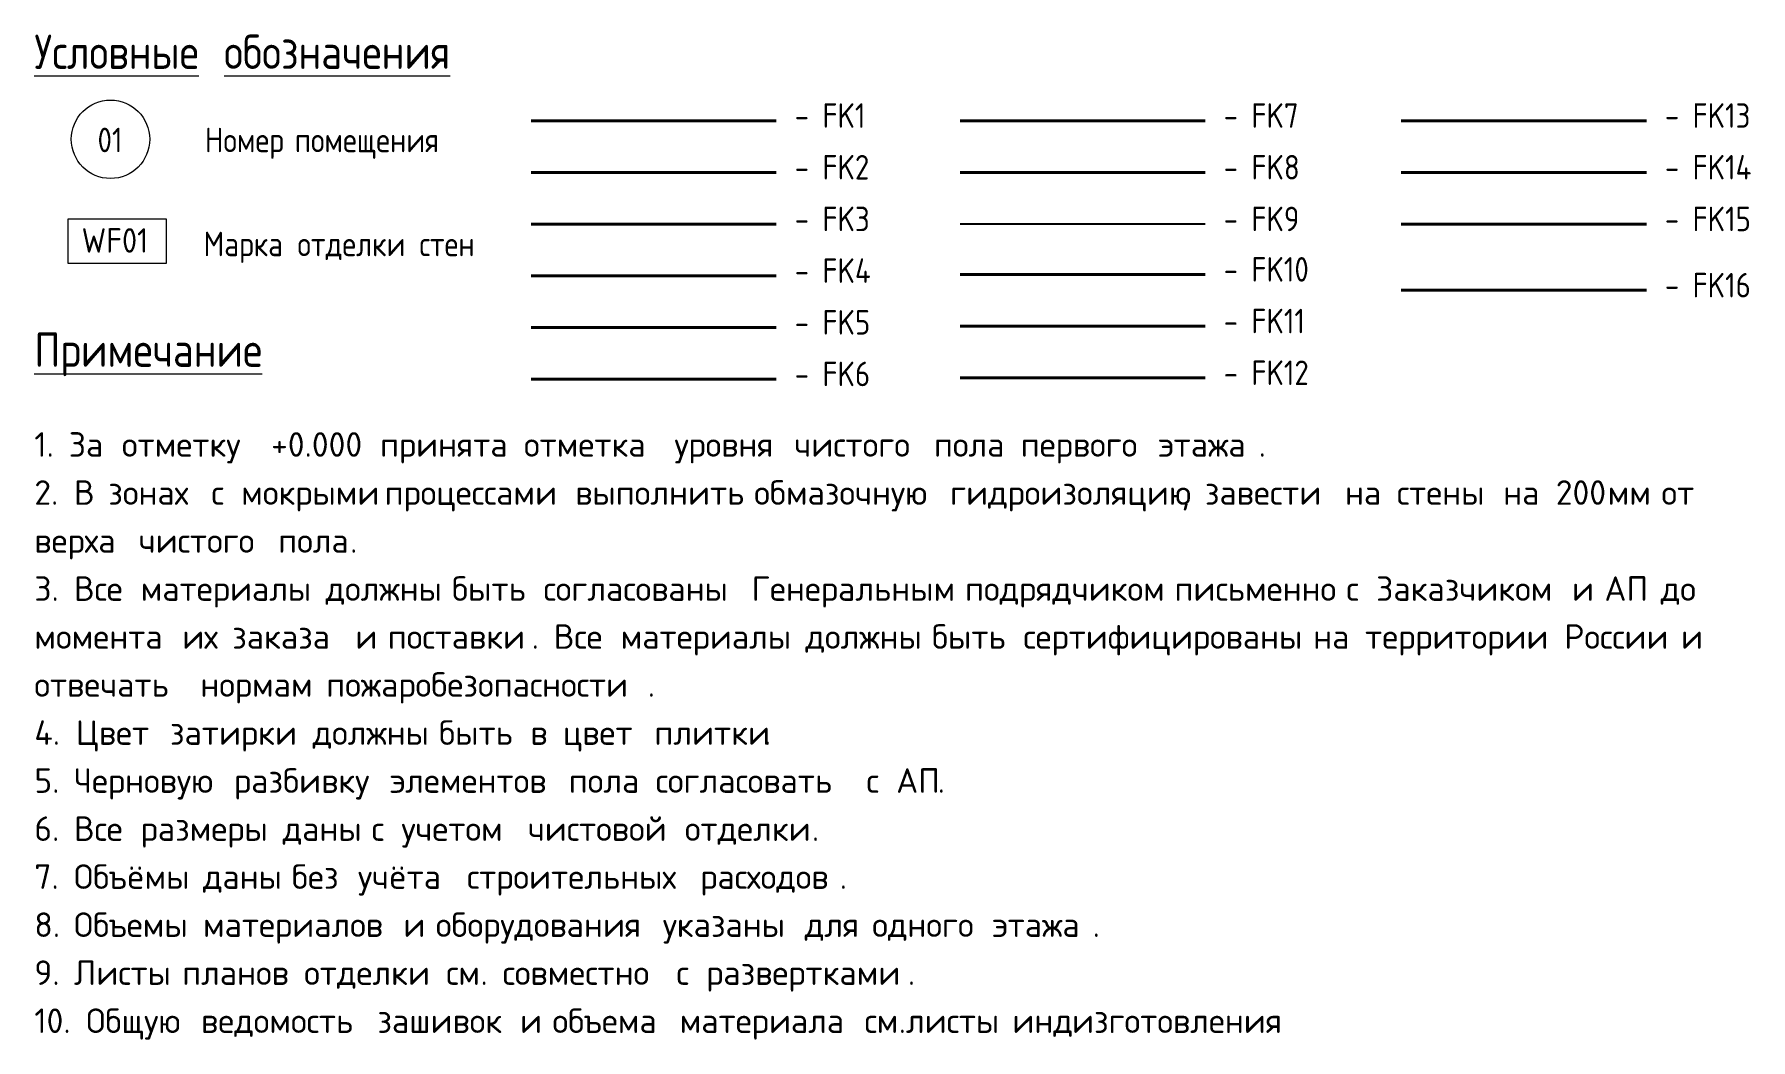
# Model space of a CAD drawing. Header units: millimetres. Extents: x 35157 to 232994, y -8553 to 29000.
# Drawn here: x 86253.9 to 86429, y 3562.1 to 3664.6 of the extents above; entities that cross this region are included whole.
import ezdxf

# ---------------------------------------------------------------- set-up
doc = ezdxf.new("R2010")
doc.units = ezdxf.units.MM
for name, color, linetype, lineweight in [('A-DETL', 7, 'Continuous', 9), ('A-DETL-17', 7, 'Continuous', 20), ('A-DETL-4', 7, 'Continuous', 40), ('G-ANNO-TEXT', 7, 'Continuous', 9)]:
    doc.layers.add(name, color=color, linetype=linetype, lineweight=lineweight)
for name, color, linetype, lineweight, true_color in [('A-DETL-10', 7, 'Continuous', 40, 0xff8f59), ('A-DETL-11', 7, 'Continuous', 40, 0x408080), ('A-DETL-12', 7, 'Continuous', 40, 0xc2dce7), ('A-DETL-13', 7, 'Continuous', 40, 0xe8ca86), ('A-DETL-14', 5, 'Continuous', 40, 0x0000ff), ('A-DETL-15', 7, 'Continuous', 40, 0xffd2ff), ('A-DETL-16', 7, 'Continuous', 40, 0xc89191), ('A-DETL-3', 7, 'Continuous', 40, 0x50fe6a), ('A-DETL-5', 7, 'Continuous', 40, 0x85be7e), ('A-DETL-6', 7, 'Continuous', 40, 0xede76b), ('A-DETL-7', 7, 'Continuous', 40, 0xd6bca3), ('A-DETL-8', 7, 'Continuous', 40, 0x7171ff), ('A-DETL-9', 7, 'Continuous', 40, 0xbdf0ee)]:
    doc.layers.add(name, color=color, linetype=linetype, lineweight=lineweight, true_color=true_color)
doc.styles.add('GOST Common_2', font='GOST_Common.ttf', dxfattribs={"width": 0.9, "height": 3.5})
doc.styles.add('GOST Common_3', font='GOST_Common.ttf', dxfattribs={"width": 0.9, "height": 2.5})
doc.styles.add('ISOCPEUR_2', font='isocpeur.ttf', dxfattribs={"width": 0.9, "height": 2.5})
doc.styles.add('ISOCPEUR_3', font='isocpeur.ttf', dxfattribs={"height": 2.5})

msp = doc.modelspace()

# ---------------------------------------------------------------- linework, layer by layer
at = {"layer": 'A-DETL'}
for p, q in [((86257.4, 3645.77), (86267.4, 3645.77)), ((86257.4, 3641.21), (86257.4, 3645.77)), ((86267.4, 3645.77), (86267.4, 3641.21)), ((86267.4, 3641.21), (86257.4, 3641.21))]:
    msp.add_line(p, q, dxfattribs=at)
msp.add_circle((86261.71, 3653.88), 4, dxfattribs=at)
at = {"layer": 'A-DETL-10'}
msp.add_line((86348.36, 3655.77), (86373.36, 3655.77), dxfattribs=at)
at = {"layer": 'A-DETL-11'}
msp.add_line((86348.36, 3650.5), (86373.36, 3650.5), dxfattribs=at)
at = {"layer": 'A-DETL-12'}
msp.add_line((86348.36, 3629.56), (86373.36, 3629.56), dxfattribs=at)
at = {"layer": 'A-DETL-13'}
msp.add_line((86348.36, 3634.83), (86373.36, 3634.83), dxfattribs=at)
at = {"layer": 'A-DETL-14'}
msp.add_line((86393.36, 3655.77), (86418.36, 3655.77), dxfattribs=at)
at = {"layer": 'A-DETL-15'}
msp.add_line((86393.36, 3650.5), (86418.36, 3650.5), dxfattribs=at)
at = {"layer": 'A-DETL-16'}
msp.add_line((86393.36, 3645.24), (86418.36, 3645.24), dxfattribs=at)
at = {"layer": 'A-DETL-17'}
for p, q in [((86348.36, 3645.31), (86373.36, 3645.31)), ((86348.36, 3645.24), (86373.36, 3645.24))]:
    msp.add_line(p, q, dxfattribs=at)
at = {"layer": 'A-DETL-3'}
msp.add_line((86304.61, 3639.97), (86329.61, 3639.97), dxfattribs=at)
at = {"layer": 'A-DETL-4'}
for p, q in [((86304.61, 3655.77), (86329.61, 3655.77)), ((86393.36, 3638.49), (86418.36, 3638.49))]:
    msp.add_line(p, q, dxfattribs=at)
at = {"layer": 'A-DETL-5'}
msp.add_line((86304.61, 3650.5), (86329.61, 3650.5), dxfattribs=at)
at = {"layer": 'A-DETL-6'}
msp.add_line((86304.61, 3645.24), (86329.61, 3645.24), dxfattribs=at)
at = {"layer": 'A-DETL-7'}
msp.add_line((86304.61, 3629.43), (86329.61, 3629.43), dxfattribs=at)
at = {"layer": 'A-DETL-8'}
msp.add_line((86304.61, 3634.7), (86329.61, 3634.7), dxfattribs=at)
at = {"layer": 'A-DETL-9'}
msp.add_line((86348.36, 3640.09), (86373.36, 3640.09), dxfattribs=at)

# ---------------------------------------------------------------- texts
at = {"layer": 'G-ANNO-TEXT', "attachment_point": 1}
for s, insert, char_height, width, style in [('\\LУсловные', (86253.94, 3664.55), 3.5, 22.1506, 'GOST Common_2'), ('\\L\\fGOST Common|b0|i0|c204|p34|;\\W.9;\\L ', (86272.22, 3664.55), 3.5, 1.2987, 'GOST Common_2'), ('\\Lобозначения', (86273.29, 3664.55), 3.5, 30.1595, 'GOST Common_2'), ('- FK1', (86331.5, 3657.55), 2.5, 8.3696, 'GOST Common_3'), ('- FK7', (86375.25, 3657.55), 2.5, 8.9468, 'GOST Common_3'), ('- FK13', (86420.25, 3657.55), 2.5, 10.3177, 'GOST Common_3'), ('01', (86260.39, 3655.06), 2.5, 3.319, 'GOST Common_3'), ('Номер', (86271.33, 3655.06), 2.5, 10.1734, 'GOST Common_3'), ('\\fGOST Common|b0|i0|c204|p34|;\\W.9; ', (86279.73, 3655.06), 2.5, 0.938, 'GOST Common_3'), ('помещения', (86280.5, 3655.06), 2.5, 18.543, 'GOST Common_3'), ('- FK2', (86331.5, 3652.28), 2.5, 8.9468, 'GOST Common_3'), ('- FK8', (86375.25, 3652.28), 2.5, 8.9468, 'GOST Common_3'), ('- FK14', (86420.25, 3652.28), 2.5, 10.5342, 'GOST Common_3'), ('- FK3', (86331.5, 3647.01), 2.5, 8.9468, 'GOST Common_3'), ('- FK9', (86375.25, 3647.01), 2.5, 8.9468, 'GOST Common_3'), ('- FK15', (86420.25, 3647.01), 2.5, 10.3177, 'GOST Common_3'), ('WF01', (86258.76, 3644.82), 2.5, 8.2975, 'ISOCPEUR_2'), ('Марка', (86271.2, 3644.46), 2.5, 10.6785, 'GOST Common_3'), ('\\fGOST Common|b0|i0|c204|p34|;\\W.9; ', (86280.01, 3644.46), 2.5, 0.938, 'GOST Common_3'), ('отделки', (86280.78, 3644.46), 2.5, 14.1418, 'GOST Common_3'), ('\\fGOST Common|b0|i0|c204|p34|;\\W.9; ', (86292.45, 3644.46), 2.5, 0.938, 'GOST Common_3'), ('стен', (86293.22, 3644.46), 2.5, 8.0089, 'GOST Common_3'), ('- FK4', (86331.5, 3641.74), 2.5, 9.1633, 'GOST Common_3'), ('- FK10', (86375.25, 3641.87), 2.5, 10.3177, 'GOST Common_3'), ('- FK16', (86420.25, 3640.26), 2.5, 10.3177, 'GOST Common_3'), ('- FK5', (86331.5, 3636.47), 2.5, 8.9468, 'GOST Common_3'), ('- FK11', (86375.25, 3636.6), 2.5, 9.7405, 'GOST Common_3'), ('\\LПримечание', (86253.94, 3634.18), 3.5, 28.5, 'GOST Common_2'), ('- FK6', (86331.5, 3631.21), 2.5, 8.9468, 'GOST Common_3'), ('- FK12', (86375.25, 3631.33), 2.5, 10.3177, 'GOST Common_3'), ('1. ', (86253.94, 3624.02), 2.5, 4.2489, 'ISOCPEUR_3'), ('За', (86257.45, 3624.02), 2.5, 4.73, 'ISOCPEUR_3'), ('\\fISOCPEUR|b0|i0|c204|p34|; ', (86261.35, 3624.02), 2.5, 1.8439, 'ISOCPEUR_3'), (' +0.000 ', (86276.5, 3624.02), 2.5, 15.3924, 'ISOCPEUR_3'), ('\\fISOCPEUR|b0|i0|c204|p34|; ', (86302.36, 3624.02), 2.5, 1.8439, 'ISOCPEUR_3'), ('\\fISOCPEUR|b0|i0|c204|p34|; ', (86317.71, 3624.02), 2.5, 1.8439, 'ISOCPEUR_3'), ('\\fISOCPEUR|b0|i0|c204|p34|; ', (86329.94, 3624.02), 2.5, 1.8439, 'ISOCPEUR_3'), ('\\fISOCPEUR|b0|i0|c204|p34|; ', (86344.16, 3624.02), 2.5, 1.8439, 'ISOCPEUR_3'), ('\\fISOCPEUR|b0|i0|c204|p34|; ', (86353.03, 3624.02), 2.5, 1.8439, 'ISOCPEUR_3'), ('\\fISOCPEUR|b0|i0|c204|p34|; ', (86367.05, 3624.02), 2.5, 1.8439, 'ISOCPEUR_3'), ('отметку', (86262.87, 3624.02), 2.5, 16.5148, 'ISOCPEUR_3'), ('принята', (86289.2, 3624.02), 2.5, 15.9536, 'ISOCPEUR_3'), ('отметка', (86303.88, 3624.02), 2.5, 16.7553, 'ISOCPEUR_3'), ('уровня', (86319.23, 3624.02), 2.5, 12.9873, 'ISOCPEUR_3'), ('чистого', (86331.46, 3624.02), 2.5, 15.3924, 'ISOCPEUR_3'), ('пола', (86345.69, 3624.02), 2.5, 8.8987, 'ISOCPEUR_3'), ('первого', (86354.55, 3624.02), 2.5, 15.1519, 'ISOCPEUR_3'), ('этажа', (86368.57, 3624.02), 2.5, 12.4262, 'ISOCPEUR_3'), ('\\fISOCPEUR|b0|i0|c204|p34|;.', (86378.82, 3624.02), 2.5, 0.8819, 'ISOCPEUR_3'), ('2. ', (86253.94, 3619.12), 2.5, 4.8903, 'ISOCPEUR_3'), ('\\fISOCPEUR|b0|i0|c204|p34|;В', (86257.98, 3619.12), 2.5, 2.4051, 'ISOCPEUR_3'), ('\\fISOCPEUR|b0|i0|c204|p34|; ', (86259.96, 3619.12), 2.5, 1.8439, 'ISOCPEUR_3'), ('зонах', (86261.48, 3619.12), 2.5, 10.903, 'ISOCPEUR_3'), ('\\fISOCPEUR|b0|i0|c204|p34|; ', (86270.48, 3619.12), 2.5, 1.8439, 'ISOCPEUR_3'), ('\\fISOCPEUR|b0|i0|c204|p34|; ', (86273.52, 3619.12), 2.5, 1.8439, 'ISOCPEUR_3'), ('\\fISOCPEUR|b0|i0|c204|p34|; ', (86288.14, 3619.12), 2.5, 1.8439, 'ISOCPEUR_3'), ('\\fISOCPEUR|b0|i0|c204|p34|; ', (86307.59, 3619.12), 2.5, 1.8439, 'ISOCPEUR_3'), ('\\fISOCPEUR|b0|i0|c204|p34|; ', (86325.84, 3619.12), 2.5, 1.8439, 'ISOCPEUR_3'), ('обмазочную', (86327.36, 3619.12), 2.5, 22.3671, 'ISOCPEUR_3'), ('\\fISOCPEUR|b0|i0|c204|p34|; ', (86345.82, 3619.12), 2.5, 1.8439, 'ISOCPEUR_3'), ('гидроизоляцию', (86347.34, 3619.12), 2.5, 28.6202, 'ISOCPEUR_3'), ('завести', (86373.33, 3619.12), 2.5, 15.4726, 'ISOCPEUR_3'), ('\\fISOCPEUR|b0|i0|c204|p34|; ', (86386.1, 3619.12), 2.5, 1.8439, 'ISOCPEUR_3'), ('\\fISOCPEUR|b0|i0|c204|p34|; ', (86391.39, 3619.12), 2.5, 1.8439, 'ISOCPEUR_3'), ('\\fISOCPEUR|b0|i0|c204|p34|; ', (86402.24, 3619.12), 2.5, 1.8439, 'ISOCPEUR_3'), (' 200', (86407.53, 3619.12), 2.5, 8.3375, 'ISOCPEUR_3'), ('\\fISOCPEUR|b0|i0|c204|p34|; ', (86418.38, 3619.12), 2.5, 1.8439, 'ISOCPEUR_3'), ('\\fISOCPEUR|b0|i0|c204|p34|; ', (86423.94, 3619.12), 2.5, 1.8439, 'ISOCPEUR_3'), ('\\fISOCPEUR|b0|i0|c204|p34|;с', (86272, 3619.12), 2.5, 1.8439, 'ISOCPEUR_3'), ('мокрыми', (86275.04, 3619.12), 2.5, 15.8734, 'ISOCPEUR_3'), ('процессами', (86289.66, 3619.12), 2.5, 21.7257, 'ISOCPEUR_3'), ('выполнить', (86309.11, 3619.12), 2.5, 20.2827, 'ISOCPEUR_3'), (', ', (86370.95, 3619.12), 2.5, 2.8861, 'ISOCPEUR_3'), ('на', (86387.62, 3619.12), 2.5, 4.5696, 'ISOCPEUR_3'), ('стены', (86392.91, 3619.12), 2.5, 11.3038, 'ISOCPEUR_3'), ('на', (86403.76, 3619.12), 2.5, 4.5696, 'ISOCPEUR_3'), ('мм', (86414.41, 3619.12), 2.5, 4.8101, 'ISOCPEUR_3'), ('от', (86419.9, 3619.12), 2.5, 4.8903, 'ISOCPEUR_3'), ('верха', (86253.94, 3614.23), 2.5, 11.0633, 'ISOCPEUR_3'), ('\\fISOCPEUR|b0|i0|c204|p34|; ', (86263.07, 3614.23), 2.5, 1.8439, 'ISOCPEUR_3'), ('чистого', (86264.59, 3614.23), 2.5, 15.3924, 'ISOCPEUR_3'), ('\\fISOCPEUR|b0|i0|c204|p34|; ', (86277.29, 3614.23), 2.5, 1.8439, 'ISOCPEUR_3'), ('пола', (86278.81, 3614.23), 2.5, 8.8987, 'ISOCPEUR_3'), ('\\fISOCPEUR|b0|i0|c204|p34|;.', (86286.15, 3614.23), 2.5, 0.8819, 'ISOCPEUR_3'), ('3. ', (86253.94, 3609.33), 2.5, 4.8903, 'ISOCPEUR_3'), ('Все', (86257.98, 3609.33), 2.5, 6.4135, 'ISOCPEUR_3'), ('\\fISOCPEUR|b0|i0|c204|p34|; ', (86263.27, 3609.33), 2.5, 1.8439, 'ISOCPEUR_3'), ('материалы', (86264.79, 3609.33), 2.5, 21.0042, 'ISOCPEUR_3'), ('\\fISOCPEUR|b0|i0|c204|p34|; ', (86282.12, 3609.33), 2.5, 1.8439, 'ISOCPEUR_3'), ('должны', (86283.64, 3609.33), 2.5, 13.789, 'ISOCPEUR_3'), ('\\fISOCPEUR|b0|i0|c204|p34|; ', (86295.02, 3609.33), 2.5, 1.8439, 'ISOCPEUR_3'), ('быть', (86296.54, 3609.33), 2.5, 9.4599, 'ISOCPEUR_3'), ('\\fISOCPEUR|b0|i0|c204|p34|; ', (86304.34, 3609.33), 2.5, 1.8439, 'ISOCPEUR_3'), ('согласованы', (86305.87, 3609.33), 2.5, 23.8903, 'ISOCPEUR_3'), ('\\fISOCPEUR|b0|i0|c204|p34|; ', (86325.58, 3609.33), 2.5, 1.8439, 'ISOCPEUR_3'), ('Генеральным', (86327.1, 3609.33), 2.5, 24.5316, 'ISOCPEUR_3'), ('\\fISOCPEUR|b0|i0|c204|p34|; ', (86347.34, 3609.33), 2.5, 1.8439, 'ISOCPEUR_3'), ('подрядчиком', (86348.86, 3609.33), 2.5, 24.0506, 'ISOCPEUR_3'), ('\\fISOCPEUR|b0|i0|c204|p34|; ', (86368.7, 3609.33), 2.5, 1.8439, 'ISOCPEUR_3'), ('письменно', (86370.23, 3609.33), 2.5, 19.4008, 'ISOCPEUR_3'), ('\\fISOCPEUR|b0|i0|c204|p34|; ', (86386.23, 3609.33), 2.5, 1.8439, 'ISOCPEUR_3'), ('\\fISOCPEUR|b0|i0|c204|p34|;с', (86387.75, 3609.33), 2.5, 1.8439, 'ISOCPEUR_3'), ('\\fISOCPEUR|b0|i0|c204|p34|; ', (86389.28, 3609.33), 2.5, 1.8439, 'ISOCPEUR_3'), ('Заказчиком', (86390.8, 3609.33), 2.5, 22.3671, 'ISOCPEUR_3'), ('\\fISOCPEUR|b0|i0|c204|p34|; ', (86409.25, 3609.33), 2.5, 1.8439, 'ISOCPEUR_3'), ('\\fISOCPEUR|b0|i0|c204|p34|;и', (86410.77, 3609.33), 2.5, 2.1646, 'ISOCPEUR_3'), ('\\fISOCPEUR|b0|i0|c204|p34|; ', (86412.56, 3609.33), 2.5, 1.8439, 'ISOCPEUR_3'), ('АП', (86414.08, 3609.33), 2.5, 5.1308, 'ISOCPEUR_3'), ('\\fISOCPEUR|b0|i0|c204|p34|; ', (86418.31, 3609.33), 2.5, 1.8439, 'ISOCPEUR_3'), ('до', (86419.83, 3609.33), 2.5, 4.3291, 'ISOCPEUR_3'), ('\\fISOCPEUR|b0|i0|c204|p34|; ', (86423.41, 3609.33), 2.5, 1.8439, 'ISOCPEUR_3'), ('момента', (86253.94, 3604.44), 2.5, 16.4346, 'ISOCPEUR_3'), ('\\fISOCPEUR|b0|i0|c204|p34|; ', (86267.5, 3604.44), 2.5, 1.8439, 'ISOCPEUR_3'), ('их', (86269.02, 3604.44), 2.5, 4.3291, 'ISOCPEUR_3'), ('\\fISOCPEUR|b0|i0|c204|p34|; ', (86272.59, 3604.44), 2.5, 1.8439, 'ISOCPEUR_3'), ('заказа', (86274.12, 3604.44), 2.5, 13.3882, 'ISOCPEUR_3'), ('\\fISOCPEUR|b0|i0|c204|p34|; ', (86285.16, 3604.44), 2.5, 1.8439, 'ISOCPEUR_3'), ('\\fISOCPEUR|b0|i0|c204|p34|;и', (86286.68, 3604.44), 2.5, 2.1646, 'ISOCPEUR_3'), ('\\fISOCPEUR|b0|i0|c204|p34|; ', (86288.47, 3604.44), 2.5, 1.8439, 'ISOCPEUR_3'), ('поставки', (86289.99, 3604.44), 2.5, 17.7975, 'ISOCPEUR_3'), ('Все', (86306.92, 3604.44), 2.5, 6.4135, 'ISOCPEUR_3'), ('\\fISOCPEUR|b0|i0|c204|p34|; ', (86312.22, 3604.44), 2.5, 1.8439, 'ISOCPEUR_3'), ('материалы', (86313.74, 3604.44), 2.5, 21.0042, 'ISOCPEUR_3'), ('\\fISOCPEUR|b0|i0|c204|p34|; ', (86331.07, 3604.44), 2.5, 1.8439, 'ISOCPEUR_3'), ('должны', (86332.59, 3604.44), 2.5, 13.789, 'ISOCPEUR_3'), ('\\fISOCPEUR|b0|i0|c204|p34|; ', (86343.97, 3604.44), 2.5, 1.8439, 'ISOCPEUR_3'), ('быть', (86345.49, 3604.44), 2.5, 9.4599, 'ISOCPEUR_3'), ('\\fISOCPEUR|b0|i0|c204|p34|; ', (86353.29, 3604.44), 2.5, 1.8439, 'ISOCPEUR_3'), ('сертифицированы', (86354.81, 3604.44), 2.5, 33.9915, 'ISOCPEUR_3'), ('\\fISOCPEUR|b0|i0|c204|p34|; ', (86382.86, 3604.44), 2.5, 1.8439, 'ISOCPEUR_3'), ('на', (86384.38, 3604.44), 2.5, 4.5696, 'ISOCPEUR_3'), ('\\fISOCPEUR|b0|i0|c204|p34|; ', (86388.15, 3604.44), 2.5, 1.8439, 'ISOCPEUR_3'), ('территории', (86389.67, 3604.44), 2.5, 22.7679, 'ISOCPEUR_3'), ('\\fISOCPEUR|b0|i0|c204|p34|; ', (86408.46, 3604.44), 2.5, 1.8439, 'ISOCPEUR_3'), ('России', (86409.98, 3604.44), 2.5, 12.5865, 'ISOCPEUR_3'), ('\\fISOCPEUR|b0|i0|c204|p34|; ', (86420.36, 3604.44), 2.5, 1.8439, 'ISOCPEUR_3'), ('\\fISOCPEUR|b0|i0|c204|p34|;и', (86421.89, 3604.44), 2.5, 2.1646, 'ISOCPEUR_3'), ('\\fISOCPEUR|b0|i0|c204|p34|; ', (86423.67, 3604.44), 2.5, 1.8439, 'ISOCPEUR_3'), ('. ', (86304.67, 3604.44), 2.5, 2.7257, 'ISOCPEUR_3'), ('\\fISOCPEUR|b0|i0|c204|p34|; ', (86269.35, 3599.55), 2.5, 1.8439, 'ISOCPEUR_3'), ('\\fISOCPEUR|b0|i0|c204|p34|; ', (86282.19, 3599.55), 2.5, 1.8439, 'ISOCPEUR_3'), ('пожаробезопасности', (86283.71, 3599.55), 2.5, 39.7637, 'ISOCPEUR_3'), ('отвечать', (86253.94, 3599.55), 2.5, 18.6793, 'ISOCPEUR_3'), ('нормам', (86270.87, 3599.55), 2.5, 13.7089, 'ISOCPEUR_3'), ('\\fISOCPEUR|b0|i0|c204|p34|;.', (86316.51, 3599.55), 2.5, 0.8819, 'ISOCPEUR_3'), ('4. ', (86253.94, 3594.65), 2.5, 5.1308, 'ISOCPEUR_3'), ('Цвет', (86258.17, 3594.65), 2.5, 9.7806, 'ISOCPEUR_3'), ('\\fISOCPEUR|b0|i0|c204|p34|; ', (86266.24, 3594.65), 2.5, 1.8439, 'ISOCPEUR_3'), ('затирки', (86267.77, 3594.65), 2.5, 15.7932, 'ISOCPEUR_3'), ('\\fISOCPEUR|b0|i0|c204|p34|; ', (86280.8, 3594.65), 2.5, 1.8439, 'ISOCPEUR_3'), ('\\fISOCPEUR|b0|i0|c204|p34|; ', (86293.69, 3594.65), 2.5, 1.8439, 'ISOCPEUR_3'), ('быть', (86295.22, 3594.65), 2.5, 9.4599, 'ISOCPEUR_3'), ('\\fISOCPEUR|b0|i0|c204|p34|; ', (86303.02, 3594.65), 2.5, 1.8439, 'ISOCPEUR_3'), ('\\fISOCPEUR|b0|i0|c204|p34|; ', (86306.33, 3594.65), 2.5, 1.8439, 'ISOCPEUR_3'), ('\\fISOCPEUR|b0|i0|c204|p34|; ', (86315.65, 3594.65), 2.5, 1.8439, 'ISOCPEUR_3'), ('должны', (86282.32, 3594.65), 2.5, 13.789, 'ISOCPEUR_3'), ('\\fISOCPEUR|b0|i0|c204|p34|;в', (86304.54, 3594.65), 2.5, 2.1646, 'ISOCPEUR_3'), ('цвет', (86307.85, 3594.65), 2.5, 9.4599, 'ISOCPEUR_3'), ('плитки', (86317.18, 3594.65), 2.5, 13.5485, 'ISOCPEUR_3'), ('\\fISOCPEUR|b0|i0|c204|p34|;.', (86328.35, 3594.65), 2.5, 0.8819, 'ISOCPEUR_3'), ('5. ', (86253.94, 3589.76), 2.5, 4.8903, 'ISOCPEUR_3'), ('Черновую', (86257.98, 3589.76), 2.5, 17.9578, 'ISOCPEUR_3'), ('\\fISOCPEUR|b0|i0|c204|p34|; ', (86272.79, 3589.76), 2.5, 1.8439, 'ISOCPEUR_3'), ('разбивку', (86274.31, 3589.76), 2.5, 17.3966, 'ISOCPEUR_3'), ('\\fISOCPEUR|b0|i0|c204|p34|; ', (86288.67, 3589.76), 2.5, 1.8439, 'ISOCPEUR_3'), ('элементов', (86290.19, 3589.76), 2.5, 20.2827, 'ISOCPEUR_3'), ('\\fISOCPEUR|b0|i0|c204|p34|; ', (86306.92, 3589.76), 2.5, 1.8439, 'ISOCPEUR_3'), ('пола', (86308.45, 3589.76), 2.5, 8.8987, 'ISOCPEUR_3'), ('\\fISOCPEUR|b0|i0|c204|p34|; ', (86315.79, 3589.76), 2.5, 1.8439, 'ISOCPEUR_3'), ('согласовать', (86317.31, 3589.76), 2.5, 24.211, 'ISOCPEUR_3'), ('\\fISOCPEUR|b0|i0|c204|p34|; ', (86337.28, 3589.76), 2.5, 1.8439, 'ISOCPEUR_3'), ('\\fISOCPEUR|b0|i0|c204|p34|;с', (86338.81, 3589.76), 2.5, 1.8439, 'ISOCPEUR_3'), ('\\fISOCPEUR|b0|i0|c204|p34|; ', (86340.33, 3589.76), 2.5, 1.8439, 'ISOCPEUR_3'), ('АП', (86341.85, 3589.76), 2.5, 5.1308, 'ISOCPEUR_3'), ('\\fISOCPEUR|b0|i0|c204|p34|;.', (86346.08, 3589.76), 2.5, 0.8819, 'ISOCPEUR_3'), ('6. ', (86253.94, 3584.86), 2.5, 4.8903, 'ISOCPEUR_3'), ('Все', (86257.98, 3584.86), 2.5, 6.4135, 'ISOCPEUR_3'), ('\\fISOCPEUR|b0|i0|c204|p34|; ', (86263.27, 3584.86), 2.5, 1.8439, 'ISOCPEUR_3'), ('размеры', (86264.79, 3584.86), 2.5, 15.7131, 'ISOCPEUR_3'), ('\\fISOCPEUR|b0|i0|c204|p34|; ', (86277.75, 3584.86), 2.5, 1.8439, 'ISOCPEUR_3'), ('даны', (86279.27, 3584.86), 2.5, 9.1392, 'ISOCPEUR_3'), ('\\fISOCPEUR|b0|i0|c204|p34|; ', (86286.82, 3584.86), 2.5, 1.8439, 'ISOCPEUR_3'), ('\\fISOCPEUR|b0|i0|c204|p34|;с', (86288.34, 3584.86), 2.5, 1.8439, 'ISOCPEUR_3'), ('\\fISOCPEUR|b0|i0|c204|p34|; ', (86289.86, 3584.86), 2.5, 1.8439, 'ISOCPEUR_3'), ('учетом', (86291.38, 3584.86), 2.5, 13.789, 'ISOCPEUR_3'), ('\\fISOCPEUR|b0|i0|c204|p34|; ', (86302.76, 3584.86), 2.5, 1.8439, 'ISOCPEUR_3'), ('чистовой', (86304.28, 3584.86), 2.5, 17.557, 'ISOCPEUR_3'), ('\\fISOCPEUR|b0|i0|c204|p34|; ', (86318.76, 3584.86), 2.5, 1.8439, 'ISOCPEUR_3'), ('отделки', (86320.29, 3584.86), 2.5, 15.7131, 'ISOCPEUR_3'), ('\\fISOCPEUR|b0|i0|c204|p34|;.', (86333.25, 3584.86), 2.5, 0.8819, 'ISOCPEUR_3'), ('7. ', (86253.94, 3579.97), 2.5, 4.8903, 'ISOCPEUR_3'), ('Объёмы', (86257.98, 3579.97), 2.5, 14.1097, 'ISOCPEUR_3'), ('\\fISOCPEUR|b0|i0|c204|p34|; ', (86269.62, 3579.97), 2.5, 1.8439, 'ISOCPEUR_3'), ('даны', (86271.14, 3579.97), 2.5, 9.1392, 'ISOCPEUR_3'), ('\\fISOCPEUR|b0|i0|c204|p34|; ', (86278.68, 3579.97), 2.5, 1.8439, 'ISOCPEUR_3'), ('без', (86280.2, 3579.97), 2.5, 6.3333, 'ISOCPEUR_3'), ('\\fISOCPEUR|b0|i0|c204|p34|; ', (86285.43, 3579.97), 2.5, 1.8439, 'ISOCPEUR_3'), ('учёта', (86286.95, 3579.97), 2.5, 11.6245, 'ISOCPEUR_3'), ('\\fISOCPEUR|b0|i0|c204|p34|; ', (86296.54, 3579.97), 2.5, 1.8439, 'ISOCPEUR_3'), ('строительных', (86298.06, 3579.97), 2.5, 27.0169, 'ISOCPEUR_3'), ('\\fISOCPEUR|b0|i0|c204|p34|; ', (86320.35, 3579.97), 2.5, 1.8439, 'ISOCPEUR_3'), ('расходов', (86321.87, 3579.97), 2.5, 17.2363, 'ISOCPEUR_3'), ('\\fISOCPEUR|b0|i0|c204|p34|;.', (86336.09, 3579.97), 2.5, 0.8819, 'ISOCPEUR_3'), ('8. ', (86253.94, 3575.07), 2.5, 4.8903, 'ISOCPEUR_3'), ('Объемы', (86257.98, 3575.07), 2.5, 14.1097, 'ISOCPEUR_3'), ('\\fISOCPEUR|b0|i0|c204|p34|; ', (86269.62, 3575.07), 2.5, 1.8439, 'ISOCPEUR_3'), ('\\fISOCPEUR|b0|i0|c204|p34|; ', (86290.06, 3575.07), 2.5, 1.8439, 'ISOCPEUR_3'), ('\\fISOCPEUR|b0|i0|c204|p34|; ', (86293.36, 3575.07), 2.5, 1.8439, 'ISOCPEUR_3'), ('оборудования', (86294.89, 3575.07), 2.5, 26.2152, 'ISOCPEUR_3'), ('\\fISOCPEUR|b0|i0|c204|p34|; ', (86316.51, 3575.07), 2.5, 1.8439, 'ISOCPEUR_3'), ('\\fISOCPEUR|b0|i0|c204|p34|; ', (86331, 3575.07), 2.5, 1.8439, 'ISOCPEUR_3'), ('\\fISOCPEUR|b0|i0|c204|p34|; ', (86337.88, 3575.07), 2.5, 1.8439, 'ISOCPEUR_3'), ('\\fISOCPEUR|b0|i0|c204|p34|; ', (86350.12, 3575.07), 2.5, 1.8439, 'ISOCPEUR_3'), ('материалов', (86271.14, 3575.07), 2.5, 22.9283, 'ISOCPEUR_3'), ('\\fISOCPEUR|b0|i0|c204|p34|;и', (86291.58, 3575.07), 2.5, 2.1646, 'ISOCPEUR_3'), ('указаны', (86318.04, 3575.07), 2.5, 15.7131, 'ISOCPEUR_3'), ('для', (86332.52, 3575.07), 2.5, 6.4937, 'ISOCPEUR_3'), ('одного', (86339.4, 3575.07), 2.5, 12.9873, 'ISOCPEUR_3'), ('этажа', (86351.64, 3575.07), 2.5, 12.4262, 'ISOCPEUR_3'), ('\\fISOCPEUR|b0|i0|c204|p34|;.', (86361.89, 3575.07), 2.5, 0.8819, 'ISOCPEUR_3'), ('9. ', (86253.94, 3570.18), 2.5, 4.8903, 'ISOCPEUR_3'), ('Листы', (86257.98, 3570.18), 2.5, 11.5443, 'ISOCPEUR_3'), ('\\fISOCPEUR|b0|i0|c204|p34|; ', (86267.5, 3570.18), 2.5, 1.8439, 'ISOCPEUR_3'), ('\\fISOCPEUR|b0|i0|c204|p34|; ', (86279.94, 3570.18), 2.5, 1.8439, 'ISOCPEUR_3'), ('\\fISOCPEUR|b0|i0|c204|p34|; ', (86294.42, 3570.18), 2.5, 1.8439, 'ISOCPEUR_3'), ('\\fISOCPEUR|b0|i0|c204|p34|; ', (86317.9, 3570.18), 2.5, 1.8439, 'ISOCPEUR_3'), ('\\fISOCPEUR|b0|i0|c204|p34|; ', (86320.95, 3570.18), 2.5, 1.8439, 'ISOCPEUR_3'), ('развертками', (86322.47, 3570.18), 2.5, 24.9325, 'ISOCPEUR_3'), ('планов', (86269.02, 3570.18), 2.5, 13.2278, 'ISOCPEUR_3'), ('отделки', (86281.46, 3570.18), 2.5, 15.7131, 'ISOCPEUR_3'), ('см', (86295.94, 3570.18), 2.5, 4.2489, 'ISOCPEUR_3'), ('. ', (86299.45, 3570.18), 2.5, 2.7257, 'ISOCPEUR_3'), ('совместно', (86301.7, 3570.18), 2.5, 19.6413, 'ISOCPEUR_3'), ('\\fISOCPEUR|b0|i0|c204|p34|;с', (86319.43, 3570.18), 2.5, 1.8439, 'ISOCPEUR_3'), ('\\fISOCPEUR|b0|i0|c204|p34|;.', (86343.04, 3570.18), 2.5, 0.8819, 'ISOCPEUR_3'), ('10. ', (86253.94, 3565.28), 2.5, 6.4135, 'ISOCPEUR_3'), ('Общую', (86259.23, 3565.28), 2.5, 12.346, 'ISOCPEUR_3'), ('\\fISOCPEUR|b0|i0|c204|p34|; ', (86269.42, 3565.28), 2.5, 1.8439, 'ISOCPEUR_3'), ('ведомость', (86270.94, 3565.28), 2.5, 19.962, 'ISOCPEUR_3'), ('\\fISOCPEUR|b0|i0|c204|p34|; ', (86287.41, 3565.28), 2.5, 1.8439, 'ISOCPEUR_3'), ('зашивок', (86288.93, 3565.28), 2.5, 15.7932, 'ISOCPEUR_3'), ('\\fISOCPEUR|b0|i0|c204|p34|; ', (86301.96, 3565.28), 2.5, 1.8439, 'ISOCPEUR_3'), ('\\fISOCPEUR|b0|i0|c204|p34|;и', (86303.48, 3565.28), 2.5, 2.1646, 'ISOCPEUR_3'), ('\\fISOCPEUR|b0|i0|c204|p34|; ', (86305.27, 3565.28), 2.5, 1.8439, 'ISOCPEUR_3'), ('объема', (86306.79, 3565.28), 2.5, 13.8692, 'ISOCPEUR_3'), ('\\fISOCPEUR|b0|i0|c204|p34|; ', (86318.23, 3565.28), 2.5, 1.8439, 'ISOCPEUR_3'), ('материала', (86319.76, 3565.28), 2.5, 21.0042, 'ISOCPEUR_3'), ('\\fISOCPEUR|b0|i0|c204|p34|; ', (86337.09, 3565.28), 2.5, 1.8439, 'ISOCPEUR_3'), ('см', (86338.61, 3565.28), 2.5, 4.2489, 'ISOCPEUR_3'), ('листы', (86342.84, 3565.28), 2.5, 11.3038, 'ISOCPEUR_3'), ('\\fISOCPEUR|b0|i0|c204|p34|; ', (86352.17, 3565.28), 2.5, 1.8439, 'ISOCPEUR_3'), ('инд', (86353.69, 3565.28), 2.5, 6.4937, 'ISOCPEUR_3'), ('изготовления', (86359.77, 3565.28), 2.5, 26.3755, 'ISOCPEUR_3'), ('\\fISOCPEUR|b0|i0|c204|p34|;.', (86342.11, 3565.28), 2.5, 0.8819, 'ISOCPEUR_3'), ('\\fISOCPEUR|b0|i0|c204|p34|;.', (86359.05, 3565.28), 2.5, 0.8819, 'ISOCPEUR_3')]:
    msp.add_mtext(s, dxfattribs=dict(at, insert=insert, char_height=char_height, width=width, style=style))

doc.saveas('drawing.dxf')
